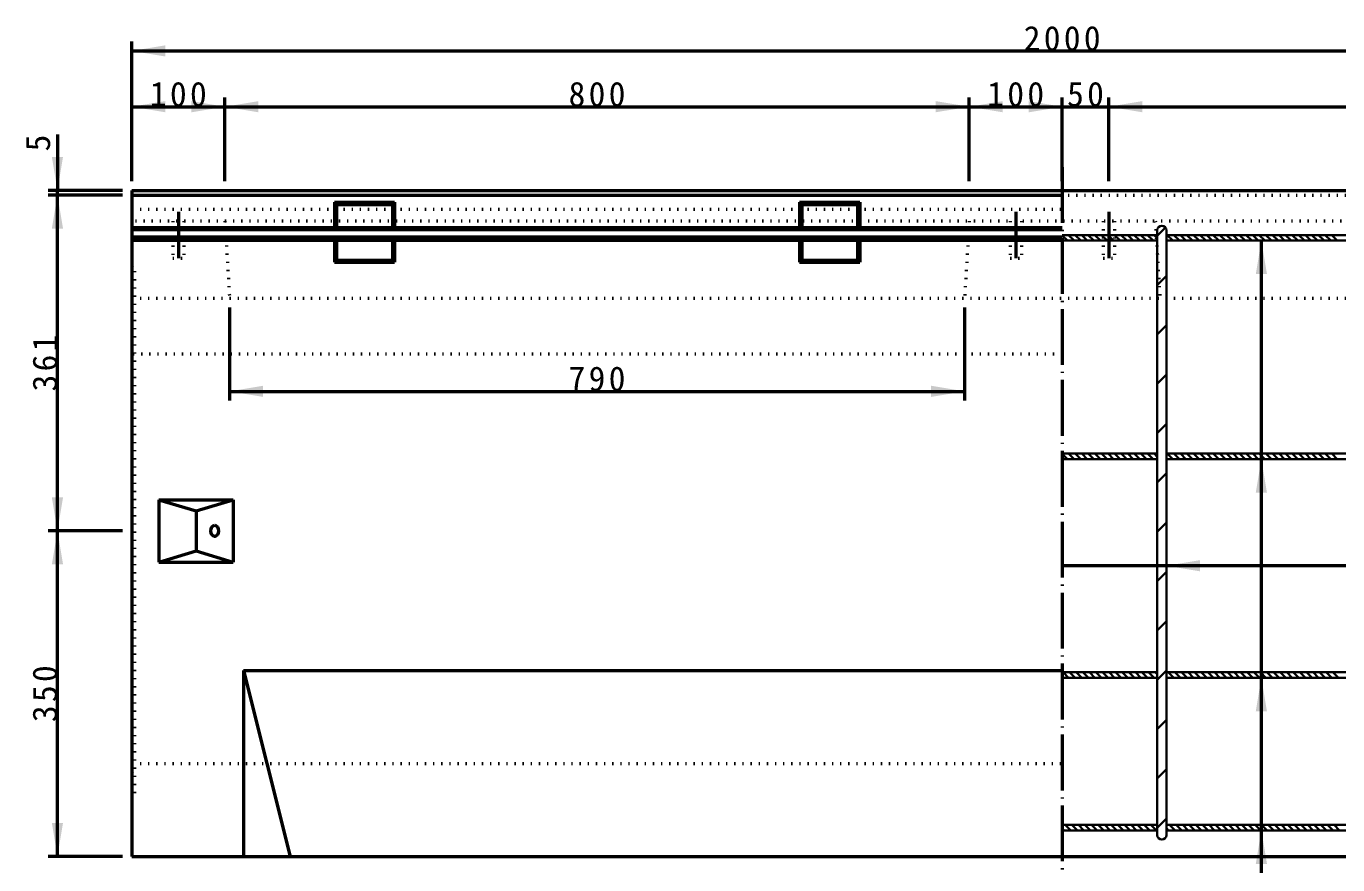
# Model space of a CAD drawing. Units: millimetres, scale not verified. Extents: x -2102 to 2102, y -1485 to 1485.
# Drawn here: x -280 to 1130, y -605 to 296 of the extents above; entities that cross this region are included whole.
import ezdxf
from ezdxf.enums import TextEntityAlignment as Align

# ---------------------------------------------------------------- set-up
doc = ezdxf.new("R2010")
doc.units = ezdxf.units.MM
doc.header["$LTSCALE"] = 5
doc.linetypes.add('DOTTED', pattern=[1.75, 0.25, -1.5])
doc.linetypes.add('LONG_DASHED_DOTTED', pattern=[15.25, 12, -1.5, 0.25, -1.5])
doc.layers.add('0-0_V-nasSTD', color=7, linetype='Continuous', lineweight=35)
doc.layers.add('0-1_0', color=7, linetype='Continuous', lineweight=50)
doc.styles.add('ＭＳ ゴシック', font='')
doc.styles.get('ＭＳ ゴシック').set_extended_font_data('MS Gothic')

msp = doc.modelspace()

# ---------------------------------------------------------------- linework, layer by layer
at = {"layer": '0-0_V-nasSTD', "linetype": 'LONG_DASHED_DOTTED', "lineweight": 50}
for p, q in [((833.5, 144.81), (833.5, -621.19)), ((-116.5, 96.81), (-116.5, 46.81)), ((783.5, 96.81), (783.5, 46.81)), ((883.5, 96.81), (883.5, 46.81))]:
    msp.add_line(p, q, dxfattribs=at)
at = {"layer": '0-0_V-nasSTD', "lineweight": 50}
for p, q in [((-166.5, 119.81), (-166.5, -596.19)), ((-166.5, 119.81), (1833.5, 119.81)), ((-166.5, 114.81), (833.5, 114.81)), ((51.2, 107.11), (115.8, 107.11)), ((51.2, 107.11), (53.5, 104.81)), ((51.2, 107.11), (51.2, 79.824)), ((53.5, 104.81), (113.5, 104.81)), ((53.5, 104.81), (53.5, 79.824)), ((113.5, 104.81), (115.8, 107.11)), ((113.5, 104.81), (113.5, 79.824)), ((115.8, 107.11), (115.8, 79.824)), ((551.2, 107.11), (615.8, 107.11)), ((551.2, 107.11), (553.5, 104.81)), ((551.2, 107.11), (551.2, 79.824)), ((553.5, 104.81), (613.5, 104.81)), ((553.5, 104.81), (553.5, 79.824)), ((613.5, 104.81), (615.8, 107.11)), ((613.5, 104.81), (613.5, 79.824)), ((615.8, 107.11), (615.8, 79.824)), ((-166.5, 79.824), (833.5, 79.824)), ((-166.5, 77.81), (833.5, 77.81)), ((-166.5, 69.81), (833.5, 69.81)), ((-166.5, 66.451), (833.5, 66.451)), ((51.2, 66.451), (51.2, 42.51)), ((53.5, 66.451), (53.5, 44.81)), ((113.5, 66.451), (113.5, 44.81)), ((115.8, 66.451), (115.8, 42.51)), ((551.2, 66.451), (551.2, 42.51)), ((553.5, 66.451), (553.5, 44.81)), ((613.5, 66.451), (613.5, 44.81)), ((615.8, 66.451), (615.8, 42.51)), ((1047.5, -669.19), (1047.5, 65.81)), ((51.2, 42.51), (53.5, 44.81)), ((51.2, 42.51), (115.8, 42.51)), ((53.5, 44.81), (113.5, 44.81)), ((113.5, 44.81), (115.8, 42.51)), ((551.2, 42.51), (553.5, 44.81)), ((551.2, 42.51), (615.8, 42.51)), ((553.5, 44.81), (613.5, 44.81)), ((613.5, 44.81), (615.8, 42.51)), ((-137.5, -212.69), (-137.5, -279.69)), ((-137.5, -212.69), (-57.5, -212.69)), ((-97.5, -224.69), (-97.5, -267.69)), ((-57.5, -212.69), (-57.5, -279.69)), ((-137.5, -279.69), (-57.5, -279.69)), ((1933.5, -283.69), (833.5, -283.69)), ((-46.5, -396.19), (-46.5, -596.19)), ((-46.5, -396.19), (833.5, -396.19)), ((-46.5, -396.19), (3.5, -596.19)), ((-166.5, -596.19), (1833.5, -596.19))]:
    msp.add_line(p, q, dxfattribs=at)
at = {"layer": '0-0_V-nasSTD', "linetype": 'DOTTED', "lineweight": 50}
for p, q in [((-166.5, 114.81), (1833.5, 114.81)), ((-166.5, 114.81), (572, 114.81)), ((-166.5, 99.81), (833.5, 99.81)), ((1833.5, 86.81), (-166.5, 86.81)), ((-122.5, 86.81), (-122.5, 46.81)), ((-110.5, 86.81), (-110.5, 46.81)), ((-66.5, 86.81), (-61.5, 3.81)), ((733.5, 86.81), (728.5, 3.81)), ((777.5, 86.81), (777.5, 46.81)), ((789.5, 86.81), (789.5, 46.81)), ((877.5, 86.81), (877.5, 46.81)), ((889.5, 86.81), (889.5, 46.81)), ((933.5, 86.81), (938.5, 3.81)), ((-122.5, 46.81), (-110.5, 46.81)), ((777.5, 46.81), (789.5, 46.81)), ((877.5, 46.81), (889.5, 46.81)), ((-166.5, 37.81), (-163.5, 35.81)), ((-163.5, -528.19), (-163.5, 35.81)), ((-166.5, 13.81), (-163.5, 15.81)), ((-166.5, 3.81), (1833.5, 3.81)), ((833.5, -56.19), (-166.5, -56.19)), ((-166.5, -496.19), (833.5, -496.19)), ((-166.5, -506.19), (-163.5, -508.19)), ((-166.5, -530.19), (-163.5, -528.19))]:
    msp.add_line(p, q, dxfattribs=at)
at = {"layer": '0-0_V-nasSTD'}
for p, q in [((833.5, 71.81), (935.5, 71.81)), ((833.5, 71.467), (839.158, 65.81)), ((840.229, 71.81), (846.229, 65.81)), ((847.3, 71.81), (853.3, 65.81)), ((854.371, 71.81), (860.371, 65.81)), ((861.442, 71.81), (867.442, 65.81)), ((868.513, 71.81), (874.513, 65.81)), ((875.584, 71.81), (881.584, 65.81)), ((882.655, 71.81), (888.655, 65.81)), ((889.726, 71.81), (895.726, 65.81)), ((896.797, 71.81), (902.797, 65.81)), ((903.868, 71.81), (909.868, 65.81)), ((910.939, 71.81), (916.939, 65.81)), ((918.01, 71.81), (924.01, 65.81)), ((925.081, 71.81), (931.081, 65.81)), ((932.152, 71.81), (935.5, 68.462)), ((935.5, 71.001), (944.417, 79.918)), ((935.5, 76.81), (935.5, -573.19)), ((945.5, 76.81), (945.5, -573.19)), ((945.5, 71.81), (1149.5, 71.81)), ((946.295, 71.81), (952.295, 65.81)), ((953.366, 71.81), (959.366, 65.81)), ((960.437, 71.81), (966.437, 65.81)), ((967.508, 71.81), (973.508, 65.81)), ((974.579, 71.81), (980.579, 65.81)), ((981.65, 71.81), (987.65, 65.81)), ((988.721, 71.81), (994.721, 65.81)), ((995.792, 71.81), (1001.792, 65.81)), ((1002.863, 71.81), (1008.863, 65.81)), ((1009.934, 71.81), (1015.934, 65.81)), ((1017.005, 71.81), (1023.005, 65.81)), ((1024.076, 71.81), (1030.076, 65.81)), ((1031.147, 71.81), (1037.147, 65.81)), ((1038.218, 71.81), (1044.218, 65.81)), ((1045.29, 71.81), (1051.29, 65.81)), ((1052.361, 71.81), (1058.361, 65.81)), ((1059.432, 71.81), (1065.432, 65.81)), ((1066.503, 71.81), (1072.503, 65.81)), ((1073.574, 71.81), (1079.574, 65.81)), ((1080.645, 71.81), (1086.645, 65.81)), ((1087.716, 71.81), (1093.716, 65.81)), ((1094.787, 71.81), (1100.787, 65.81)), ((1101.858, 71.81), (1107.858, 65.81)), ((1108.929, 71.81), (1114.929, 65.81)), ((1116, 71.81), (1122, 65.81)), ((1123.071, 71.81), (1129.071, 65.81)), ((935.5, 65.81), (833.5, 65.81)), ((945.5, 65.81), (1149.5, 65.81)), ((935.5, 17.968), (945.5, 27.968)), ((935.5, -35.065), (945.5, -25.065)), ((935.5, -88.098), (945.5, -78.098)), ((935.5, -141.131), (945.5, -131.131)), ((833.5, -163.19), (935.5, -163.19)), ((833.5, -163.533), (839.158, -169.19)), ((840.229, -163.19), (846.229, -169.19)), ((847.3, -163.19), (853.3, -169.19)), ((854.371, -163.19), (860.371, -169.19)), ((861.442, -163.19), (867.442, -169.19)), ((868.513, -163.19), (874.513, -169.19)), ((875.584, -163.19), (881.584, -169.19)), ((882.655, -163.19), (888.655, -169.19)), ((889.726, -163.19), (895.726, -169.19)), ((896.797, -163.19), (902.797, -169.19)), ((903.868, -163.19), (909.868, -169.19)), ((910.939, -163.19), (916.939, -169.19)), ((918.01, -163.19), (924.01, -169.19)), ((925.081, -163.19), (931.081, -169.19)), ((932.152, -163.19), (935.5, -166.538)), ((945.5, -163.19), (1149.5, -163.19)), ((946.295, -163.19), (952.295, -169.19)), ((953.366, -163.19), (959.366, -169.19)), ((960.437, -163.19), (966.437, -169.19)), ((967.508, -163.19), (973.508, -169.19)), ((974.579, -163.19), (980.579, -169.19)), ((981.65, -163.19), (987.65, -169.19)), ((988.721, -163.19), (994.721, -169.19)), ((995.792, -163.19), (1001.792, -169.19)), ((1002.863, -163.19), (1008.863, -169.19)), ((1009.934, -163.19), (1015.934, -169.19)), ((1017.005, -163.19), (1023.005, -169.19)), ((1024.076, -163.19), (1030.076, -169.19)), ((1031.147, -163.19), (1037.147, -169.19)), ((1038.218, -163.19), (1044.218, -169.19)), ((1045.29, -163.19), (1051.29, -169.19)), ((1052.361, -163.19), (1058.361, -169.19)), ((1059.432, -163.19), (1065.432, -169.19)), ((1066.503, -163.19), (1072.503, -169.19)), ((1073.574, -163.19), (1079.574, -169.19)), ((1080.645, -163.19), (1086.645, -169.19)), ((1087.716, -163.19), (1093.716, -169.19)), ((1094.787, -163.19), (1100.787, -169.19)), ((1101.858, -163.19), (1107.858, -169.19)), ((1108.929, -163.19), (1114.929, -169.19)), ((1116, -163.19), (1122, -169.19)), ((1123.071, -163.19), (1129.071, -169.19)), ((935.5, -169.19), (833.5, -169.19)), ((945.5, -169.19), (1149.5, -169.19)), ((935.5, -194.164), (945.5, -184.164)), ((935.5, -247.197), (945.5, -237.197)), ((935.5, -300.23), (945.5, -290.23)), ((935.5, -353.263), (945.5, -343.263)), ((833.5, -398.19), (935.5, -398.19)), ((935.5, -404.19), (833.5, -404.19)), ((834.31, -398.19), (840.31, -404.19)), ((841.381, -398.19), (847.381, -404.19)), ((848.452, -398.19), (854.452, -404.19)), ((855.523, -398.19), (861.523, -404.19)), ((862.594, -398.19), (868.594, -404.19)), ((869.665, -398.19), (875.665, -404.19)), ((876.736, -398.19), (882.736, -404.19)), ((883.807, -398.19), (889.807, -404.19)), ((890.878, -398.19), (896.878, -404.19)), ((897.949, -398.19), (903.949, -404.19)), ((905.02, -398.19), (911.02, -404.19)), ((912.092, -398.19), (918.092, -404.19)), ((919.163, -398.19), (925.163, -404.19)), ((926.234, -398.19), (932.234, -404.19)), ((933.305, -398.19), (935.5, -400.386)), ((935.5, -406.296), (945.5, -396.296)), ((945.5, -398.19), (1149.5, -398.19)), ((945.5, -403.315), (946.376, -404.19)), ((945.5, -404.19), (1149.5, -404.19)), ((947.447, -398.19), (953.447, -404.19)), ((954.518, -398.19), (960.518, -404.19)), ((961.589, -398.19), (967.589, -404.19)), ((968.66, -398.19), (974.66, -404.19)), ((975.731, -398.19), (981.731, -404.19)), ((982.802, -398.19), (988.802, -404.19)), ((989.873, -398.19), (995.873, -404.19)), ((996.944, -398.19), (1002.944, -404.19)), ((1004.015, -398.19), (1010.015, -404.19)), ((1011.086, -398.19), (1017.086, -404.19)), ((1018.158, -398.19), (1024.158, -404.19)), ((1025.229, -398.19), (1031.229, -404.19)), ((1032.3, -398.19), (1038.3, -404.19)), ((1039.371, -398.19), (1045.371, -404.19)), ((1046.442, -398.19), (1052.442, -404.19)), ((1053.513, -398.19), (1059.513, -404.19)), ((1060.584, -398.19), (1066.584, -404.19)), ((1067.655, -398.19), (1073.655, -404.19)), ((1074.726, -398.19), (1080.726, -404.19)), ((1081.797, -398.19), (1087.797, -404.19)), ((1088.868, -398.19), (1094.868, -404.19)), ((1095.939, -398.19), (1101.939, -404.19)), ((1103.01, -398.19), (1109.01, -404.19)), ((1110.081, -398.19), (1116.081, -404.19)), ((1117.152, -398.19), (1123.152, -404.19)), ((1124.224, -398.19), (1130.224, -404.19)), ((935.5, -459.329), (945.5, -449.329)), ((935.5, -512.362), (945.5, -502.362)), ((833.5, -562.19), (935.5, -562.19)), ((836.68, -562.19), (842.68, -568.19)), ((843.751, -562.19), (849.751, -568.19)), ((850.822, -562.19), (856.822, -568.19)), ((857.893, -562.19), (863.893, -568.19)), ((864.965, -562.19), (870.965, -568.19)), ((872.036, -562.19), (878.036, -568.19)), ((879.107, -562.19), (885.107, -568.19)), ((886.178, -562.19), (892.178, -568.19)), ((893.249, -562.19), (899.249, -568.19)), ((900.32, -562.19), (906.32, -568.19)), ((907.391, -562.19), (913.391, -568.19)), ((914.462, -562.19), (920.462, -568.19)), ((921.533, -562.19), (927.533, -568.19)), ((928.604, -562.19), (934.604, -568.19)), ((934.67, -562.19), (935.5, -563.02)), ((935.5, -563.02), (934.67, -562.19)), ((935.5, -565.395), (945.5, -555.395)), ((945.5, -562.19), (1149.5, -562.19)), ((948.812, -562.19), (954.812, -568.19)), ((955.883, -562.19), (961.883, -568.19)), ((962.954, -562.19), (968.954, -568.19)), ((970.025, -562.19), (976.025, -568.19)), ((977.097, -562.19), (983.097, -568.19)), ((984.168, -562.19), (990.168, -568.19)), ((991.239, -562.19), (997.239, -568.19)), ((998.31, -562.19), (1004.31, -568.19)), ((1005.381, -562.19), (1011.381, -568.19)), ((1012.452, -562.19), (1018.452, -568.19)), ((1019.523, -562.19), (1025.523, -568.19)), ((1026.594, -562.19), (1032.594, -568.19)), ((1033.665, -562.19), (1039.665, -568.19)), ((1040.736, -562.19), (1046.736, -568.19)), ((1047.807, -562.19), (1053.807, -568.19)), ((1054.878, -562.19), (1060.878, -568.19)), ((1061.949, -562.19), (1067.949, -568.19)), ((1069.02, -562.19), (1075.02, -568.19)), ((1076.092, -562.19), (1082.092, -568.19)), ((1083.163, -562.19), (1089.163, -568.19)), ((1090.234, -562.19), (1096.234, -568.19)), ((1097.305, -562.19), (1103.305, -568.19)), ((1104.376, -562.19), (1110.376, -568.19)), ((1111.447, -562.19), (1117.447, -568.19)), ((1118.518, -562.19), (1124.518, -568.19)), ((1125.589, -562.19), (1131.589, -568.19)), ((833.5, -566.081), (835.609, -568.19)), ((935.5, -568.19), (833.5, -568.19)), ((945.5, -565.949), (947.741, -568.19)), ((945.5, -568.19), (1149.5, -568.19))]:
    msp.add_line(p, q, dxfattribs=at)
at = {"layer": '0-0_V-nasSTD', "lineweight": 50}
for points in [[(-137.5, -212.69), (-97.5, -224.69), (-57.5, -212.69)], [(-137.5, -279.69), (-97.5, -267.69), (-57.5, -279.69)]]:
    msp.add_lwpolyline(points, dxfattribs=at)
at = {"layer": '0-0_V-nasSTD'}
for centre, start, end in [((940.5, 76.81), 0, 180), ((940.5, -573.19), 180, 0)]:
    msp.add_arc(centre, 5, start, end, dxfattribs=at)
at = {"layer": '0-0_V-nasSTD', "lineweight": 50}
msp.add_ellipse((-77.5, -246.19), major_axis=(0, 6), ratio=0.707107, dxfattribs=at)
at = {"layer": '0-0_V-nasSTD'}
for points in [[(-166.5, 269.81), (-130.5, 263.81), (-130.5, 275.81)], [(-166.5, 209.81), (-130.5, 203.81), (-130.5, 215.81)], [(-102.5, 203.81), (-102.5, 215.81), (-66.5, 209.81)], [(-66.5, 209.81), (-30.5, 203.81), (-30.5, 215.81)], [(697.5, 203.81), (697.5, 215.81), (733.5, 209.81)], [(733.5, 209.81), (769.5, 203.81), (769.5, 215.81)], [(797.5, 203.81), (797.5, 215.81), (833.5, 209.81)], [(883.5, 209.81), (919.5, 203.81), (919.5, 215.81)], [(-252.5, 155.81), (-246.5, 119.81), (-240.5, 155.81)], [(-252.5, 78.81), (-246.5, 114.81), (-240.5, 78.81)], [(1041.5, 29.81), (1047.5, 65.81), (1053.5, 29.81)], [(-61.5, -96.19), (-25.5, -102.19), (-25.5, -90.19)], [(692.5, -102.19), (692.5, -90.19), (728.5, -96.19)], [(1041.5, -205.19), (1047.5, -169.19), (1053.5, -205.19)], [(-252.5, -210.19), (-246.5, -246.19), (-240.5, -210.19)], [(-252.5, -282.19), (-246.5, -246.19), (-240.5, -282.19)], [(945.5, -283.69), (981.5, -289.69), (981.5, -277.69)], [(1041.5, -440.19), (1047.5, -404.19), (1053.5, -440.19)], [(-252.5, -560.19), (-246.5, -596.19), (-240.5, -560.19)], [(1041.5, -604.19), (1047.5, -568.19), (1053.5, -604.19)]]:
    msp.add_solid(points, dxfattribs=at)
at = {"layer": '0-1_0'}
for p, q in [((-166.5, 129.81), (-166.5, 279.81)), ((-166.5, 269.81), (1833.5, 269.81)), ((-66.5, 129.81), (-66.5, 219.81)), ((733.5, 129.81), (733.5, 219.81)), ((833.5, 129.81), (833.5, 219.81)), ((883.5, 129.81), (883.5, 219.81)), ((-166.5, 209.81), (-66.5, 209.81)), ((-66.5, 209.81), (733.5, 209.81)), ((733.5, 209.81), (833.5, 209.81)), ((833.5, 209.81), (883.5, 209.81)), ((883.5, 209.81), (1783.5, 209.81)), ((-246.5, 179.81), (-246.5, 119.81)), ((-176.5, 119.81), (-256.5, 119.81)), ((-176.5, 114.81), (-256.5, 114.81)), ((-246.5, 114.81), (-246.5, 119.81)), ((-61.5, -6.19), (-61.5, -106.19)), ((728.5, -6.19), (728.5, -106.19)), ((-61.5, -96.19), (728.5, -96.19)), ((-176.5, -246.19), (-256.5, -246.19)), ((-176.5, -596.19), (-256.5, -596.19))]:
    msp.add_line(p, q, dxfattribs=at)
msp.add_lwpolyline([(-246.5, -596.19), (-246.5, -246.19), (-246.5, 114.81)], dxfattribs=at)

# ---------------------------------------------------------------- texts
at = {"layer": '0-0_V-nasSTD', "style": 'ＭＳ ゴシック'}
msp.add_text('5', height=26.39, rotation=90, dxfattribs=at).set_placement((-246.5, 161.81), align=Align.BOTTOM_LEFT)
at = {"layer": '0-0_V-nasSTD', "char_height": 26.39, "attachment_point": 7, "style": 'ＭＳ ゴシック'}
for s, insert in [('\\T1.2;2000', (792.1, 269.81)), ('\\T1.2;100', (-147.1, 209.81)), ('\\T1.2;800', (302.9, 209.81)), ('\\T1.2;100', (752.9, 209.81)), ('\\T1.2;50', (838.7, 209.81)), ('\\T1.2;790', (302.9, -96.19))]:
    msp.add_mtext(s, dxfattribs=dict(at, insert=insert))
at = {"layer": '0-0_V-nasSTD', "char_height": 26.39, "attachment_point": 7, "rotation": 90, "style": 'ＭＳ ゴシック'}
for s, insert in [('\\T1.2;361', (-246.5, -96.29)), ('\\T1.2;350', (-246.5, -451.79))]:
    msp.add_mtext(s, dxfattribs=dict(at, insert=insert))

doc.saveas('drawing.dxf')
